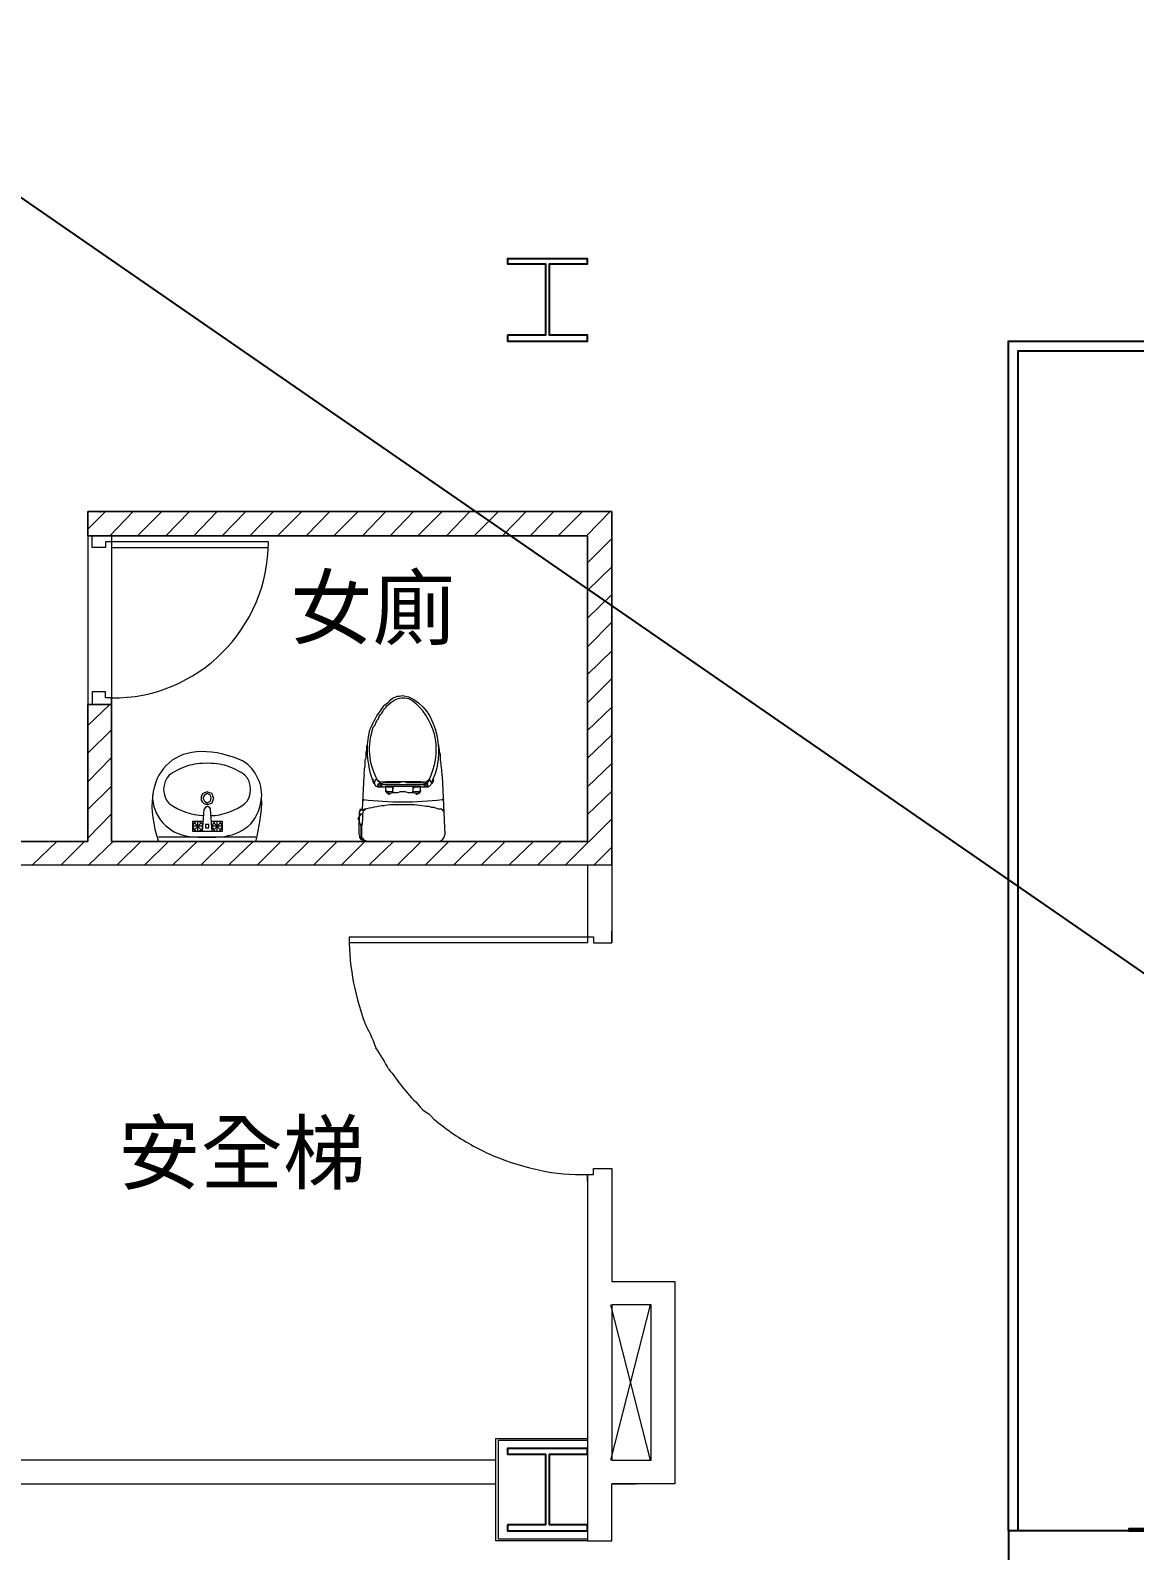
# Model space of a CAD drawing. Header units: millimetres. Extents: x -15161 to 10473752, y -72817 to 33960.
# Drawn here: x -1443 to -886, y -5713 to -4947 of the extents above; entities that cross this region are included whole.
import ezdxf

# ---------------------------------------------------------------- set-up
doc = ezdxf.new("R2010")
doc.units = ezdxf.units.MM
doc.layers.add('PDF2_幾何圖形', color=7, linetype='Continuous')
doc.layers.add('PDF2_文字', color=7, linetype='Continuous')
doc.styles.add('PDF PMingLiU', font='PMingLiU.ttf')

# ---------------------------------------------------------------- blocks, each defined once
blk = doc.blocks.new('二樓建築底圖')
at = {"layer": 'PDF2_幾何圖形', "lineweight": 25}
for points in [[(-1201.89, -5100.62), (-1201.89, -5103.58), (-1161.68, -5103.58), (-1161.68, -5100.62), (-1180.73, -5100.62), (-1180.73, -5064.64), (-1161.68, -5064.64), (-1161.68, -5062.1), (-1201.89, -5062.1), (-1201.89, -5064.64), (-1182.84, -5064.64), (-1182.84, -5100.62)], [(-1201.89, -5700.39), (-1201.89, -5703.35), (-1161.68, -5703.35), (-1161.68, -5700.39), (-1180.73, -5700.39), (-1180.73, -5664.83), (-1161.68, -5664.83), (-1161.68, -5661.87), (-1201.89, -5661.87), (-1201.89, -5664.83), (-1182.84, -5664.83), (-1182.84, -5700.39)]]:
    blk.add_lwpolyline(points, close=True, dxfattribs=at)
at = {"layer": 'PDF2_幾何圖形', "lineweight": 0}
for points in [[(-1952.34, -5355.85), (-1952.34, -5367.7), (-1149.4, -5367.7), (-1149.4, -5189.5), (-1413.52, -5189.5), (-1413.52, -5201.78), (-1161.68, -5201.78), (-1161.68, -5355.85), (-1401.67, -5355.85), (-1401.67, -5286.85), (-1413.52, -5286.85), (-1413.52, -5355.85), (-1626.85, -5355.85), (-1626.85, -5286.85), (-1639.12, -5286.85), (-1639.12, -5355.85)], [(-1407.17, -5189.93), (-1407.6, -5189.5)], [(-1267.07, -5325.37), (-1267.5, -5325.37), (-1267.5, -5324.95)], [(-1266.65, -5325.79), (-1267.07, -5325.79), (-1267.07, -5325.37)], [(-1265.8, -5326.22), (-1266.23, -5325.79)], [(-1353.42, -5331.72), (-1354.69, -5332.57), (-1355.53, -5333.84), (-1354.69, -5335.53), (-1353.42, -5336.38), (-1351.73, -5335.53), (-1351.3, -5333.84), (-1351.73, -5332.57)], [(-1262.84, -5330.87), (-1263.26, -5330.87), (-1263.26, -5330.45)], [(-1261.99, -5331.72), (-1261.99, -5331.3), (-1262.42, -5331.3)], [(-1261.99, -5331.72), (-1262.42, -5331.3)], [(-1274.27, -5335.11), (-1274.69, -5334.68)], [(-1234.48, -5335.11), (-1234.48, -5334.68), (-1234.06, -5335.11), (-1234.48, -5334.68), (-1234.9, -5334.68)], [(-1234.06, -5335.53), (-1234.48, -5335.11)], [(-1358.07, -5345.69), (-1356.8, -5346.11), (-1355.96, -5346.96), (-1355.96, -5349.5), (-1356.8, -5350.34), (-1358.07, -5350.77)], [(-1353.42, -5347.38), (-1354.27, -5347.38), (-1354.27, -5349.07), (-1352.57, -5349.07), (-1352.57, -5347.38)]]:
    blk.add_lwpolyline(points, close=True, dxfattribs=at)
at = {"layer": 'PDF2_幾何圖形', "lineweight": 20}
for points in [[(-1413.52, -5201.78), (-1413.52, -5189.5), (-1149.4, -5189.5), (-1149.4, -5406.96)], [(-1931.18, -5355.85), (-1639.12, -5355.85), (-1639.12, -5286.85), (-1626.85, -5286.85), (-1626.85, -5355.85), (-1468.55, -5355.85), (-1413.52, -5355.85), (-1413.52, -5286.85), (-1401.67, -5286.85), (-1401.67, -5355.85), (-1161.68, -5355.85), (-1161.68, -5201.78), (-1413.52, -5201.78), (-1401.67, -5201.78)], [(-1952.34, -5367.7), (-1468.55, -5367.7), (-1149.4, -5367.7)], [(-1161.68, -5367.7), (-1161.68, -5406.96)], [(-1161.68, -5523.79), (-1161.68, -5708.43), (-1149.4, -5708.43), (-1149.4, -5679.65)], [(-1149.4, -5520.82), (-1149.4, -5577.64), (-1117.66, -5577.64), (-1117.66, -5679.65), (-1149.4, -5679.65), (-1137.13, -5679.65)], [(-1906.63, -5679.65), (-1207.81, -5679.65), (-1207.81, -5667.79), (-1910.86, -5667.79)], [(-1149.4, -5667.79), (-1137.13, -5667.79)]]:
    blk.add_lwpolyline(points, dxfattribs=at)
at = {"layer": 'PDF2_幾何圖形', "lineweight": 0}
for points in [[(-1413.52, -5198.39), (-1404.63, -5189.5)], [(-1402.52, -5201.78), (-1390.67, -5189.5)], [(-1388.55, -5201.78), (-1376.28, -5189.5)], [(-1374.16, -5201.78), (-1362.31, -5189.5)], [(-1360.19, -5201.78), (-1348.34, -5189.5)], [(-1345.8, -5201.78), (-1333.95, -5189.5)], [(-1331.83, -5201.78), (-1319.98, -5189.5)], [(-1317.86, -5201.78), (-1305.59, -5189.5)], [(-1303.47, -5201.78), (-1291.62, -5189.5)], [(-1289.51, -5201.78), (-1277.23, -5189.5)], [(-1275.11, -5201.78), (-1263.26, -5189.5)], [(-1261.15, -5201.78), (-1249.3, -5189.5)], [(-1247.18, -5201.78), (-1234.9, -5189.5)], [(-1232.79, -5201.78), (-1220.94, -5189.5)], [(-1218.82, -5201.78), (-1206.55, -5189.5)], [(-1204.43, -5201.78), (-1192.58, -5189.5)], [(-1190.46, -5201.78), (-1178.61, -5189.5)], [(-1176.49, -5201.78), (-1164.22, -5189.5)], [(-1162.1, -5201.78), (-1150.25, -5189.5)], [(-1161.68, -5215.32), (-1149.4, -5203.05)], [(-1161.68, -5229.29), (-1149.4, -5217.44)], [(-1161.68, -5243.26), (-1149.4, -5231.41)], [(-1161.68, -5257.65), (-1149.4, -5245.37)], [(-1161.68, -5271.62), (-1149.4, -5259.76)], [(-1161.68, -5286.01), (-1149.4, -5273.73)], [(-1413.52, -5297.44), (-1402.52, -5286.85)], [(-1161.68, -5299.98), (-1149.4, -5288.12)], [(-1269.61, -5298.28), (-1268.77, -5297.44), (-1267.92, -5294.9), (-1267.07, -5294.05), (-1266.65, -5292.78)], [(-1413.52, -5311.4), (-1401.67, -5299.55)], [(-1161.68, -5313.94), (-1149.4, -5302.09)], [(-1272.57, -5307.17), (-1273, -5308.02), (-1273, -5310.13), (-1273.42, -5310.98), (-1273.42, -5313.94), (-1273.84, -5314.79)], [(-1235.75, -5314.79), (-1235.75, -5311.83), (-1236.17, -5310.98), (-1236.17, -5309.29), (-1236.6, -5308.02), (-1236.6, -5307.17)], [(-1413.52, -5325.79), (-1401.67, -5313.52)], [(-1161.68, -5328.33), (-1149.4, -5316.48)], [(-1275.11, -5339.76), (-1274.27, -5322.83)], [(-1269.61, -5325.37), (-1269.61, -5324.95), (-1270.04, -5324.95), (-1270.04, -5324.52), (-1269.61, -5324.95), (-1270.04, -5324.52), (-1269.61, -5324.95), (-1270.04, -5324.52), (-1269.61, -5324.95), (-1270.04, -5324.52), (-1269.61, -5324.95), (-1270.04, -5324.52)], [(-1269.61, -5325.79), (-1269.61, -5325.37), (-1269.19, -5325.79)], [(-1269.19, -5326.22), (-1269.61, -5325.79), (-1269.61, -5326.22), (-1269.19, -5326.22), (-1269.19, -5326.64), (-1268.77, -5327.06), (-1268.77, -5327.49), (-1268.34, -5327.91), (-1267.92, -5327.91), (-1267.5, -5328.33), (-1263.26, -5328.33), (-1263.26, -5327.91), (-1245.91, -5327.91), (-1245.91, -5328.33), (-1242.1, -5328.33), (-1241.68, -5327.91)], [(-1269.19, -5326.64), (-1268.34, -5324.52), (-1267.92, -5324.52)], [(-1267.5, -5324.95), (-1267.07, -5325.37)], [(-1267.07, -5327.91), (-1267.5, -5327.91), (-1267.07, -5328.33), (-1267.5, -5327.91), (-1267.07, -5328.33), (-1267.5, -5327.91), (-1267.07, -5328.33), (-1267.5, -5327.91), (-1267.07, -5328.33), (-1267.5, -5327.91), (-1267.07, -5326.64), (-1266.65, -5327.06), (-1267.07, -5326.64), (-1266.65, -5327.06), (-1267.07, -5326.64), (-1266.65, -5326.64), (-1266.23, -5327.06), (-1266.65, -5326.64), (-1266.23, -5327.06), (-1266.65, -5326.64), (-1266.23, -5327.06), (-1266.65, -5326.64), (-1266.23, -5326.64), (-1265.8, -5327.06), (-1243.79, -5327.06)], [(-1265.8, -5326.64), (-1265.38, -5327.06), (-1265.8, -5326.64), (-1265.38, -5327.06), (-1265.8, -5326.64), (-1265.38, -5327.06), (-1265.8, -5326.64), (-1265.38, -5327.06), (-1265.8, -5326.64), (-1265.8, -5327.91), (-1265.38, -5328.33), (-1265.8, -5327.91), (-1265.38, -5328.33), (-1265.8, -5327.91), (-1265.38, -5328.33), (-1265.8, -5327.91), (-1265.38, -5328.33), (-1265.8, -5327.91), (-1266.65, -5327.91), (-1266.23, -5328.33), (-1266.65, -5327.91), (-1266.23, -5328.33)], [(-1265.38, -5327.06), (-1265.8, -5326.64), (-1266.23, -5326.64), (-1265.8, -5327.06)], [(-1242.1, -5328.33), (-1242.52, -5327.91), (-1242.1, -5328.33), (-1242.52, -5327.91), (-1243.37, -5327.91), (-1242.95, -5328.33), (-1243.37, -5327.91), (-1242.95, -5328.33), (-1243.37, -5327.91), (-1242.95, -5328.33), (-1243.37, -5327.91), (-1242.95, -5328.33), (-1243.37, -5327.91), (-1243.79, -5326.64), (-1245.06, -5326.22), (-1252.68, -5326.22), (-1253.95, -5325.79), (-1255.22, -5325.79), (-1256.49, -5326.22), (-1264.11, -5326.22), (-1265.38, -5326.64), (-1265.8, -5328.33)], [(-1243.37, -5326.64), (-1243.79, -5326.64), (-1243.37, -5327.06), (-1243.79, -5326.64), (-1243.37, -5327.06), (-1243.79, -5326.64), (-1243.37, -5327.06)], [(-1243.79, -5328.33), (-1243.79, -5326.64)], [(-1243.37, -5325.79), (-1242.95, -5325.79), (-1242.52, -5326.22), (-1242.95, -5325.79), (-1242.52, -5326.22), (-1242.95, -5325.79), (-1242.52, -5326.22), (-1242.95, -5325.79), (-1242.52, -5326.22)], [(-1242.52, -5326.64), (-1242.95, -5326.64), (-1242.52, -5327.06), (-1242.95, -5326.64), (-1243.37, -5326.64), (-1242.95, -5327.06), (-1243.37, -5326.64), (-1242.95, -5327.06), (-1243.37, -5326.64), (-1242.95, -5327.06)], [(-1242.52, -5325.79), (-1242.52, -5325.37), (-1242.1, -5325.37), (-1241.68, -5325.79)], [(-1242.1, -5327.91), (-1242.52, -5326.64), (-1242.1, -5327.06), (-1242.52, -5326.64), (-1242.1, -5327.06), (-1242.52, -5326.64), (-1242.1, -5327.06), (-1242.52, -5326.64), (-1242.1, -5327.06), (-1242.52, -5326.64), (-1242.1, -5327.06)], [(-1242.1, -5325.37), (-1242.1, -5324.95), (-1241.68, -5324.95), (-1241.25, -5325.37)], [(-1239.98, -5326.64), (-1241.25, -5324.52), (-1241.68, -5324.52)], [(-1239.98, -5325.79), (-1239.56, -5325.37), (-1239.14, -5325.79)], [(-1239.56, -5326.22), (-1239.98, -5325.79), (-1239.98, -5326.22), (-1239.56, -5326.64)], [(-1239.56, -5324.95), (-1239.56, -5324.52), (-1239.14, -5324.95), (-1239.56, -5324.52), (-1239.14, -5324.95), (-1239.56, -5324.52), (-1239.14, -5324.95), (-1239.56, -5324.52), (-1239.14, -5324.95), (-1239.56, -5324.52)], [(-1239.56, -5325.37), (-1239.56, -5324.95), (-1239.14, -5325.37)], [(-1234.9, -5322.83), (-1233.63, -5352.46)], [(-1413.52, -5339.76), (-1401.67, -5327.91)], [(-1350.88, -5336.38), (-1350.03, -5333.84), (-1350.46, -5332.99), (-1350.88, -5331.72), (-1352.15, -5331.3), (-1353.42, -5330.87), (-1354.69, -5331.3), (-1355.53, -5331.72), (-1356.38, -5332.99), (-1356.38, -5335.11)], [(-1266.65, -5327.91), (-1267.07, -5327.91), (-1266.65, -5328.33), (-1267.07, -5327.91), (-1266.65, -5328.33)], [(-1259.88, -5330.87), (-1262.84, -5330.87), (-1263.26, -5330.45), (-1263.26, -5330.03), (-1262.84, -5330.45), (-1263.26, -5330.03), (-1263.26, -5328.33), (-1259.88, -5328.33), (-1259.45, -5328.76), (-1259.88, -5328.33), (-1259.45, -5328.76)], [(-1262.84, -5331.3), (-1262.84, -5330.87), (-1262.42, -5331.3), (-1262.84, -5331.3), (-1262.42, -5331.72)], [(-1261.57, -5331.72), (-1261.99, -5331.72), (-1261.57, -5332.14), (-1261.99, -5331.72), (-1261.57, -5332.14)], [(-1247.18, -5331.3), (-1247.18, -5331.72), (-1247.6, -5331.72), (-1247.18, -5332.14), (-1247.6, -5331.72), (-1247.18, -5332.14), (-1247.6, -5331.72), (-1248.03, -5331.72), (-1247.6, -5332.14), (-1248.03, -5331.72), (-1249.3, -5331.3), (-1251.83, -5331.3), (-1253.53, -5330.87), (-1256.07, -5330.87), (-1257.34, -5331.3), (-1259.88, -5331.3), (-1261.15, -5331.72), (-1261.57, -5331.72), (-1261.15, -5332.14), (-1261.57, -5331.72), (-1261.15, -5332.14)], [(-1259.88, -5328.33), (-1259.88, -5328.76), (-1259.45, -5329.18), (-1259.88, -5328.76), (-1259.45, -5329.18)], [(-1259.88, -5328.76), (-1259.88, -5330.45), (-1259.45, -5330.87)], [(-1259.88, -5330.45), (-1259.88, -5330.87), (-1259.45, -5331.3), (-1259.88, -5330.87), (-1259.45, -5331.3), (-1259.88, -5330.87), (-1259.45, -5331.3)], [(-1249.3, -5328.33), (-1249.72, -5328.33), (-1249.72, -5328.76), (-1249.3, -5329.18), (-1249.72, -5328.76), (-1249.3, -5329.18)], [(-1249.72, -5328.76), (-1249.72, -5330.45), (-1249.3, -5330.87), (-1248.87, -5331.3), (-1249.3, -5330.87), (-1249.72, -5330.87), (-1249.3, -5331.3), (-1249.72, -5330.87), (-1249.72, -5330.45)], [(-1248.87, -5328.76), (-1249.3, -5328.33), (-1248.87, -5328.76), (-1249.3, -5328.33), (-1245.91, -5328.33), (-1245.91, -5330.03), (-1245.49, -5330.45), (-1245.91, -5330.03), (-1245.91, -5330.45), (-1246.33, -5330.45), (-1245.91, -5330.87)], [(-1246.33, -5330.87), (-1249.3, -5330.87), (-1248.87, -5331.3)], [(-1246.33, -5330.45), (-1246.33, -5330.87), (-1245.91, -5331.3), (-1246.33, -5330.87), (-1246.76, -5331.3), (-1246.33, -5331.72), (-1246.76, -5331.3), (-1246.33, -5331.72), (-1246.76, -5331.3), (-1247.18, -5331.3), (-1246.76, -5331.72)], [(-1242.52, -5327.91), (-1242.1, -5327.91), (-1241.68, -5328.33), (-1242.1, -5327.91), (-1241.68, -5328.33), (-1242.1, -5327.91), (-1241.68, -5328.33), (-1242.1, -5327.91), (-1241.68, -5328.33), (-1242.1, -5327.91), (-1241.68, -5328.33), (-1242.1, -5327.91), (-1241.68, -5328.33)], [(-1161.68, -5342.3), (-1149.4, -5330.45)], [(-1413.52, -5354.15), (-1401.67, -5341.88)], [(-1350.88, -5350.77), (-1351.73, -5339.76), (-1351.73, -5339.34), (-1352.15, -5338.49), (-1352.57, -5338.49), (-1353.42, -5338.07), (-1353.84, -5338.49), (-1354.27, -5338.49), (-1354.69, -5339.34), (-1355.11, -5339.76), (-1355.96, -5350.77)], [(-1276.38, -5339.76), (-1276.38, -5340.19), (-1276.38, -5340.61), (-1276.81, -5341.03), (-1276.81, -5343.57), (-1277.23, -5343.99), (-1276.81, -5344.42), (-1277.23, -5343.99), (-1277.23, -5344.42), (-1276.81, -5344.84), (-1277.23, -5344.42), (-1276.81, -5344.84), (-1277.23, -5344.42), (-1277.23, -5344.84)], [(-1275.54, -5348.23), (-1275.96, -5347.8), (-1275.54, -5348.23), (-1275.96, -5347.8), (-1275.96, -5347.38), (-1276.38, -5346.96), (-1276.81, -5346.96), (-1276.38, -5342.3), (-1275.96, -5342.72), (-1276.38, -5342.3), (-1275.96, -5342.72), (-1276.38, -5342.3), (-1276.38, -5341.88), (-1275.96, -5341.88), (-1275.54, -5342.3), (-1275.96, -5341.88), (-1274.69, -5341.88)], [(-1276.38, -5346.96), (-1275.96, -5347.38), (-1276.38, -5346.96), (-1275.11, -5347.38), (-1274.69, -5339.76), (-1274.27, -5339.76), (-1273.84, -5340.19), (-1274.27, -5339.76), (-1273.84, -5339.34), (-1273.42, -5339.76), (-1273.84, -5339.34)], [(-1275.96, -5339.76), (-1276.38, -5339.76), (-1275.96, -5340.19), (-1276.38, -5339.76), (-1275.96, -5340.19), (-1276.38, -5339.76), (-1275.96, -5340.19)], [(-1274.69, -5339.76), (-1275.96, -5339.76), (-1275.54, -5340.19)], [(-1274.69, -5340.19), (-1274.69, -5339.76), (-1274.27, -5340.19)], [(-1242.95, -5338.07), (-1241.68, -5338.07), (-1240.41, -5338.49), (-1239.14, -5338.49), (-1238.29, -5338.92)], [(-1234.9, -5339.76), (-1234.06, -5340.61)], [(-1234.48, -5340.19), (-1234.06, -5340.61), (-1234.06, -5341.46)], [(-1351.3, -5345.69), (-1345.8, -5345.69), (-1345.8, -5350.77), (-1360.61, -5350.77), (-1360.61, -5345.69), (-1355.53, -5345.69)], [(-1355.96, -5348.23), (-1360.61, -5348.23)], [(-1356.38, -5346.53), (-1359.77, -5349.92)], [(-1359.77, -5346.53), (-1356.38, -5349.92)], [(-1345.8, -5348.23), (-1350.88, -5348.23)], [(-1346.65, -5346.53), (-1350.03, -5349.92)], [(-1350.03, -5346.53), (-1346.65, -5349.92)], [(-1348.34, -5350.77), (-1348.34, -5345.69)], [(-1276.38, -5345.69), (-1277.23, -5344.84), (-1276.81, -5345.26), (-1276.81, -5346.11), (-1276.38, -5346.53)], [(-1275.54, -5347.8), (-1275.96, -5347.38), (-1275.54, -5347.8), (-1275.96, -5347.38), (-1275.96, -5346.96), (-1275.96, -5353.73), (-1275.54, -5354.15), (-1275.54, -5354.58), (-1275.11, -5354.58), (-1274.69, -5355), (-1274.27, -5355.42), (-1273.84, -5355.42), (-1274.69, -5355.42), (-1274.69, -5355), (-1275.54, -5355), (-1275.96, -5354.58), (-1275.96, -5354.15), (-1276.38, -5354.15), (-1276.38, -5353.31), (-1276.81, -5352.04), (-1276.81, -5346.53), (-1276.38, -5346.96), (-1276.81, -5346.53), (-1276.81, -5346.11)], [(-1276.81, -5346.53), (-1276.81, -5346.96), (-1276.38, -5347.38), (-1276.81, -5346.96)], [(-1275.54, -5346.96), (-1275.54, -5353.73), (-1275.11, -5354.15)], [(-1172.68, -5367.7), (-1149.4, -5344.42)], [(-1441.46, -5367.7), (-1429.18, -5355.85)], [(-1427.07, -5367.7), (-1415.22, -5355.85)], [(-1413.1, -5367.7), (-1400.82, -5355.85)], [(-1398.71, -5367.7), (-1386.86, -5355.85)], [(-1384.74, -5367.7), (-1372.89, -5355.85)], [(-1328.87, -5353.73), (-1377.97, -5353.73)], [(-1377.97, -5355.85), (-1328.87, -5355.85)], [(-1370.77, -5367.7), (-1358.5, -5355.85)], [(-1356.38, -5367.7), (-1344.53, -5355.85)], [(-1342.41, -5367.7), (-1330.14, -5355.85)], [(-1328.02, -5367.7), (-1316.17, -5355.85)], [(-1314.05, -5367.7), (-1302.2, -5355.85)], [(-1299.66, -5367.7), (-1287.81, -5355.85)], [(-1285.7, -5367.7), (-1273.84, -5355.85)], [(-1236.6, -5355.85), (-1273, -5355.85)], [(-1271.73, -5367.7), (-1259.45, -5355.85)], [(-1257.34, -5367.7), (-1245.49, -5355.85)], [(-1243.37, -5367.7), (-1231.52, -5355.85)], [(-1228.98, -5367.7), (-1217.13, -5355.85)], [(-1215.01, -5367.7), (-1203.16, -5355.85)], [(-1201.04, -5367.7), (-1188.77, -5355.85)], [(-1186.65, -5367.7), (-1174.8, -5355.85)], [(-1158.29, -5367.7), (-1149.4, -5358.81)], [(-1129.93, -5667.79), (-1149.83, -5589.49)], [(-1149.83, -5667.79), (-1129.93, -5589.49)], [(-1207.81, -5667.79), (-1207.81, -5656.79), (-1161.68, -5656.79)], [(-1161.26, -5708.43), (-1207.81, -5708.43), (-1207.81, -5656.79), (-1161.26, -5656.79)], [(-1206.55, -5667.79), (-1206.55, -5657.64), (-1161.68, -5657.64)], [(-1161.26, -5707.58), (-1206.55, -5707.58), (-1206.55, -5679.65), (-1206.55, -5657.64), (-1161.26, -5657.64)]]:
    blk.add_lwpolyline(points, dxfattribs=at)
at = {"layer": 'PDF2_幾何圖形', "lineweight": 5}
for points in [[(-1413.52, -5201.78), (-1413.52, -5286.85)], [(-1401.67, -5201.78), (-1401.67, -5204.74), (-1404.63, -5204.74), (-1404.63, -5207.7), (-1411.41, -5207.7), (-1411.41, -5201.78)], [(-1401.67, -5207.7), (-1401.67, -5286.85), (-1401.67, -5283.47), (-1404.63, -5283.47), (-1404.63, -5280.5), (-1411.41, -5280.5), (-1411.41, -5286.85)], [(-1322.52, -5204.74), (-1401.67, -5204.74), (-1401.67, -5207.7), (-1322.52, -5207.7)], [(-1161.64, -5401.04), (-1161.64, -5404), (-1158.67, -5404), (-1158.67, -5406.96), (-1149.4, -5406.96), (-1149.4, -5401.04)], [(-1281.84, -5404), (-1161.64, -5404), (-1161.64, -5406.96), (-1281.84, -5406.96)], [(-1161.64, -5527.17), (-1161.64, -5523.78), (-1158.67, -5523.78), (-1158.67, -5520.82), (-1149.4, -5520.82), (-1149.4, -5527.17)]]:
    blk.add_lwpolyline(points, dxfattribs=at)
at = {"layer": 'PDF2_幾何圖形', "lineweight": 0}
for points in [[(-1266.65, -5325.79), (-1266.23, -5326.22), (-1266.65, -5325.79), (-1266.23, -5326.22), (-1266.65, -5325.79), (-1266.23, -5325.79), (-1265.8, -5326.22), (-1266.23, -5325.79, -0.018185), (-1242.95, -5325.79), (-1242.52, -5325.79), (-1242.1, -5326.22)], [(-1275.11, -5335.11), (-1274.69, -5335.53), (-1275.11, -5335.11), (-1274.69, -5334.68), (-1274.27, -5335.11), (-1274.69, -5334.68, 0.062898), (-1234.9, -5334.68), (-1234.48, -5335.11)]]:
    blk.add_lwpolyline(points, format="xyb", dxfattribs=at)
at = {"layer": 'PDF2_幾何圖形', "lineweight": 20}
blk.add_lwpolyline([(-1129.51, -5667.79), (-1129.51, -5589.49), (-1149.4, -5589.49), (-1149.4, -5667.79)], close=True, dxfattribs=at)
at = {"layer": 'PDF2_幾何圖形', "lineweight": 0}
blk.add_arc((-1353.42, -5265.71), 88.04, 264.20563, 275.79437, dxfattribs=at)
at = {"layer": 'PDF2_幾何圖形', "lineweight": 5}
blk.add_arc((-1353.66, -5518.28), 103.43, 27.54363, 34.38355, dxfattribs=at)
for points in [[(-1401.67, -5283.47), (-1358.38, -5284.22), (-1322.38, -5248.09), (-1322.52, -5204.74)], [(-1281.84, -5404), (-1281.81, -5420.04), (-1278.69, -5434.69), (-1272.96, -5449.71)], [(-1272.96, -5449.71), (-1272.07, -5450.54), (-1268.82, -5458.36), (-1268.3, -5459.87)], [(-1261.95, -5470.45), (-1257.17, -5476.54), (-1253.11, -5482.78), (-1247.14, -5488.23)], [(-1247.14, -5488.23), (-1242.9, -5493.84), (-1243.7, -5490.64), (-1239.09, -5495.85)], [(-1239.09, -5495.85), (-1235.62, -5498.61), (-1232.6, -5501.02), (-1228.94, -5503.47)], [(-1228.94, -5503.47), (-1222.96, -5507.45), (-1215.36, -5511.76), (-1208.62, -5514.47)], [(-1208.62, -5514.47), (-1193.51, -5520.59), (-1177.99, -5524.38), (-1161.64, -5523.78)]]:
    blk.add_open_spline(points, degree=3, dxfattribs=at)
at = {"layer": 'PDF2_幾何圖形', "lineweight": 0}
for points in [[(-1266.65, -5292.78), (-1264.67, -5290.4), (-1264.2, -5288.77), (-1261.99, -5286.85)], [(-1264.96, -5288.55), (-1264.37, -5286.71), (-1262.32, -5286.4), (-1260.72, -5284.31)], [(-1261.99, -5286.85), (-1257.65, -5282.92), (-1253.13, -5281.89), (-1248.45, -5286.01)], [(-1260.72, -5284.31), (-1257.17, -5281.73), (-1257.49, -5283.27), (-1254.8, -5282.2)], [(-1254.8, -5282.2), (-1238.61, -5285.1), (-1232.62, -5310.19), (-1239.56, -5324.52)], [(-1241.68, -5324.95), (-1234.75, -5311.57), (-1237.35, -5296.26), (-1248.45, -5286.01)], [(-1271.3, -5299.55), (-1269.28, -5295), (-1268.16, -5292.46), (-1264.96, -5288.55)], [(-1336.49, -5314.79), (-1370.21, -5301.08), (-1389.23, -5322.12), (-1377.97, -5355.85)], [(-1272.57, -5312.25), (-1272.83, -5305.95), (-1272.31, -5305.31), (-1271.3, -5299.55)], [(-1267.5, -5324.95), (-1272.01, -5316.05), (-1272.75, -5307.68), (-1269.61, -5298.28)], [(-1363.15, -5317.75), (-1365.7, -5318.42), (-1370.51, -5320.72), (-1372.47, -5322.41)], [(-1353.42, -5316.48), (-1356.04, -5316.26), (-1360.76, -5316.98), (-1363.15, -5317.75)], [(-1343.68, -5317.75), (-1346.07, -5316.98), (-1350.8, -5316.26), (-1353.42, -5316.48)], [(-1334.37, -5322.41), (-1336.33, -5320.72), (-1341.14, -5318.42), (-1343.68, -5317.75)], [(-1325.91, -5333.84), (-1325.36, -5326.53), (-1329.68, -5317.85), (-1336.49, -5314.79)], [(-1273.84, -5314.79), (-1273.66, -5318.21), (-1274.56, -5318.89), (-1274.27, -5322.83)], [(-1270.04, -5324.52), (-1271.45, -5320.62), (-1272.07, -5316.36), (-1272.57, -5312.25)], [(-1234.9, -5322.83), (-1235.02, -5320.13), (-1235.4, -5317.48), (-1235.75, -5314.79)], [(-1372.47, -5322.41), (-1376.28, -5325.94), (-1376.28, -5333.27), (-1372.47, -5336.8)], [(-1334.37, -5336.8), (-1330.56, -5333.27), (-1330.56, -5325.94), (-1334.37, -5322.41)], [(-1241.68, -5327.91), (-1240.59, -5328.08), (-1240.58, -5326.67), (-1239.98, -5326.22)], [(-1380.93, -5332.57), (-1381.33, -5343.1), (-1372.73, -5352.28), (-1362.31, -5353.31)], [(-1331.41, -5346.96), (-1328.06, -5343.08), (-1326.33, -5338.45), (-1325.91, -5333.41)], [(-1328.87, -5355.85), (-1327.23, -5348.7), (-1325.6, -5341.31), (-1325.91, -5333.84)], [(-1372.47, -5336.8), (-1367.47, -5340.4), (-1361.23, -5342.63), (-1355.11, -5342.72)], [(-1356.38, -5335.11), (-1354.95, -5337.7), (-1353.28, -5337.43), (-1350.88, -5336.38)], [(-1351.3, -5342.72), (-1346.47, -5343.05), (-1338.03, -5339.93), (-1334.37, -5336.8)], [(-1273.84, -5339.34), (-1270.8, -5339), (-1267.27, -5337.89), (-1264.11, -5337.65)], [(-1264.11, -5337.65), (-1259.82, -5336.96), (-1257.01, -5337.29), (-1252.68, -5337.22)], [(-1252.68, -5337.22), (-1250.06, -5337.1), (-1245.37, -5337.44), (-1242.95, -5338.07)], [(-1238.29, -5338.92), (-1235.76, -5340.13), (-1235.91, -5338.38), (-1234.48, -5340.19)], [(-1358.07, -5345.69), (-1361.43, -5346.2), (-1361.43, -5350.25), (-1358.07, -5350.77)], [(-1348.34, -5345.69), (-1351.7, -5346.2), (-1351.7, -5350.25), (-1348.34, -5350.77)], [(-1348.34, -5350.77), (-1344.99, -5350.25), (-1344.99, -5346.2), (-1348.34, -5345.69)], [(-1344.53, -5353.31), (-1339.29, -5352.36), (-1335.28, -5350.64), (-1331.41, -5346.96)], [(-1275.11, -5354.15), (-1273.16, -5356.36), (-1274.01, -5354.74), (-1273, -5355.85)], [(-1236.6, -5355.85), (-1234.78, -5355.27), (-1233.89, -5354.41), (-1233.63, -5352.46)]]:
    blk.add_open_spline(points, degree=3, dxfattribs=at)
at = {"layer": 'PDF2_文字', "char_height": 30.475, "attachment_point": 4, "style": 'PDF PMingLiU'}
for s, insert in [('女廁', (-1311.52, -5239.81)), ('安全梯', (-1398.29, -5514.51))]:
    blk.add_mtext(s, dxfattribs=dict(at, insert=insert))

msp = doc.modelspace()

# ---------------------------------------------------------------- linework, layer by layer
at = {"color": 230}
msp.add_line((-2764.4316, -4121.3669), (3296.1753, -8307.958), dxfattribs=at)
at = {"color": 30}
for points in [[(-949.4039, -5703.3483), (-949.4039, -5103.5794), (47.7443, -5103.5794), (47.7443, -5703.3483)], [(-944.4039, -5703.3483), (-944.4039, -5108.5794), (42.7443, -5108.5794), (42.7443, -5703.3483)]]:
    msp.add_lwpolyline(points, dxfattribs=at)
at = {"color": 94}
msp.add_lwpolyline([(-949.4039, -6262.0601), (47.7443, -6262.0601), (47.7443, -5703.3483), (-949.4039, -5703.3483)], close=True, dxfattribs=at)
at = {"color": 150}
msp.add_lwpolyline([(-873.75, -5718.3483), (-873.75, -5719.3483), (-868.75, -5719.3483), (-868.75, -5702.3483), (-888.75, -5702.3483), (-888.75, -5703.3483), (-869.75, -5703.3483), (-869.75, -5718.3483), (-873.75, -5718.3483)], dxfattribs=at)

# ---------------------------------------------------------------- block references
at = {"color": 5}
msp.add_blockref('二樓建築底圖', (0, 0), dxfattribs=at)

doc.saveas('drawing.dxf')
